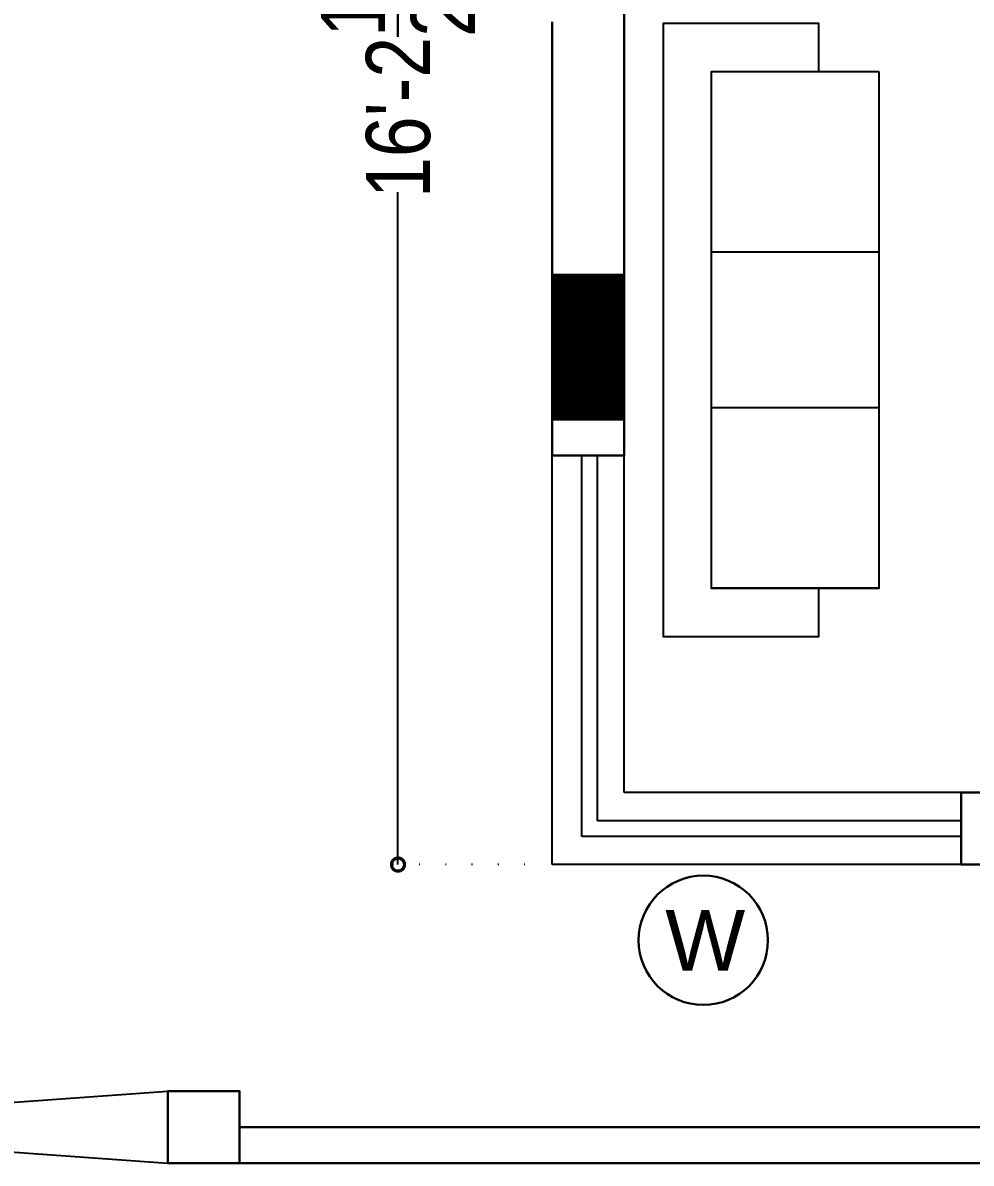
# Model space of a CAD drawing. Extents: x -454308 to 890911, y -14103 to 1343694.
# Drawn here: x 197563.4 to 197681.7, y 656379.7 to 656521.9 of the extents above; entities that cross this region are included whole.
import ezdxf

# ---------------------------------------------------------------- set-up
doc = ezdxf.new("R2010")
doc.units = 0
doc.header["$MEASUREMENT"] = 0
doc.header["$PDMODE"] = 32
doc.linetypes.add('DOT2', pattern=[3.175, 0, -3.175])
for name, color, linetype, lineweight in [('A-Wall', 7, 'Continuous', 30), ('sill', 32, 'Continuous', 25), ('Text', 55, 'Continuous', 25), ('WINDOW', 147, 'Continuous', 25)]:
    doc.layers.add(name, color=color, linetype=linetype, lineweight=lineweight)
doc.layers.add('ELE', color=7, linetype='Continuous')
doc.layers.add('FUR', color=250, linetype='Continuous')
doc.styles.add('AA_03.50', font='ARIALN.TTF', dxfattribs={"height": 8})
doc.styles.add('jag', font='arial.ttf')
doc.dimstyles.new('AA_03.50', dxfattribs={"dimtxt": 9, "dimasz": 3.25, "dimexe": 1.75, "dimexo": 3.375, "dimgap": 0.09, "dimtad": 0, "dimdec": 0, "dimzin": 3, "dimdsep": 46, "dimlunit": 4, "dimtxsty": 'AA_03.50', "dimblk": 'DOTSMALL', "dimcen": 0.09, "dimclre": 7, "dimadec": 0, "dimazin": 0, "dimtfac": 1, "dimtdec": 0, "dimtofl": 0, "dimtmove": 0, "dimatfit": 3, "dimfxl": 1, "dimtolj": 1, "dimtzin": 0, "dimlwd": -1, "dimarcsym": 0})

# ---------------------------------------------------------------- blocks, each defined once
blk = doc.blocks.new('3str')
at = {"layer": 'FUR'}
for points in [[(165747.79, 672804), (165747.79, 672810), (165728.35, 672810), (165728.35, 672733.6), (165747.79, 672733.6), (165747.79, 672739.6)], [(165755.31, 672804), (165734.35, 672804), (165734.35, 672739.6), (165755.31, 672739.6), (165755.31, 672804)], [(165755.31, 672781.52), (165734.35, 672781.52)], [(165755.31, 672762.08), (165734.35, 672762.08)], [(165755.31, 672739.6), (165734.35, 672739.6)]]:
    blk.add_lwpolyline(points, dxfattribs=at)
blk = doc.blocks.new('EGVSVS')
at = {"layer": 'A-Wall'}
h = blk.add_hatch(dxfattribs=at)
h.set_pattern_fill('ANSI31', color=256, style=0)
h.set_pattern_definition([(45, (0, 0), (-0.088388347648, 0.088388347648), [])])
h.paths.add_polyline_path([(188258.49, 672097.51), (188258.49, 672106.51), (188240.49, 672106.51), (188240.49, 672097.51)])
blk.add_lwpolyline([(188240.49, 672106.51), (188258.49, 672106.51), (188258.49, 672097.51), (188240.49, 672097.51)], close=True, dxfattribs=at)
blk = doc.blocks.new('_DotSmall')
at = {"color": 0, "linetype": 'ByBlock', "const_width": 0.5}
blk.add_lwpolyline([(-0.0625, 0, 1), (0.0625, 0, 1)], format="xyb", close=True, dxfattribs=at)
blk = doc.blocks.new('*D709')
at = {"color": 7, "linetype": 'DOT2', "lineweight": -2}
for p, q in [((197625.99, 656611.52), (197608.45, 656611.52)), ((197626.03, 656416.91), (197608.45, 656416.91))]:
    blk.add_line(p, q, dxfattribs=at)
at = {"color": 0}
for p, q in [((197610.2, 656611.52), (197610.2, 656527.68)), ((197610.2, 656416.91), (197610.2, 656500.75))]:
    blk.add_line(p, q, dxfattribs=at)
at = {"layer": 'DEFPOINTS', "color": 0, "lineweight": 30}
for p in [(197610.2, 656611.52), (197629.36, 656611.52), (197629.4, 656416.91)]:
    blk.add_point(p, dxfattribs=at)
at = {"color": 0, "xscale": 3.25, "yscale": 3.25, "zscale": 3.25}
for p, rotation in [((197610.2, 656611.52), 90), ((197610.2, 656416.91), 270)]:
    blk.add_blockref('_DotSmall', p, dxfattribs=dict(at, rotation=rotation))
at = {"color": 0, "lineweight": 30, "insert": (197610.2, 656514.22), "char_height": 8, "attachment_point": 5, "rotation": 90, "style": 'AA_03.50'}
blk.add_mtext('\\A1;16\'-2{\\H1.000000x;\\S1/2;}"', dxfattribs=at)

msp = doc.modelspace()

# ---------------------------------------------------------------- linework, layer by layer
at = {"layer": 'A-Wall'}
for p, q in [((197638.403, 656472.411), (197629.403, 656472.411)), ((197680.403, 656425.911), (197683.321, 656425.911)), ((197680.403, 656425.911), (197680.403, 656416.911)), ((197680.403, 656416.911), (197683.321, 656416.911))]:
    msp.add_line(p, q, dxfattribs=at)
for points in [[(197638.403, 656467.911), (197638.403, 656569.562), (197629.403, 656569.562)], [(197629.403, 656467.911), (197629.403, 656521.952)], [(197638.403, 656467.911), (197629.403, 656467.911)], [(197590.444, 656379.678), (197590.444, 656388.678), (197581.486, 656388.678), (197581.486, 656379.678), (197590.444, 656379.678)], [(197590.444, 656384.157), (198160.684, 656384.157)], [(197581.486, 656379.678), (198165.164, 656379.678)]]:
    msp.add_lwpolyline(points, dxfattribs=at)
at = {"layer": 'ELE', "linetype": 'ByBlock', "lineweight": 30}
msp.add_circle((197648.263, 656407.465), 8.062, dxfattribs=at)
at = {"layer": 'sill'}
for points in [[(197629.403, 656416.911), (197629.403, 656467.911)], [(197638.403, 656425.911), (197638.403, 656467.911)], [(197680.403, 656425.911), (197638.403, 656425.911)], [(197680.403, 656416.911), (197629.403, 656416.911)]]:
    msp.add_lwpolyline(points, dxfattribs=at)
at = {"layer": 'Text'}
msp.add_line((197456.65, 656388.678), (197581.486, 656379.678), dxfattribs=at)
msp.add_lwpolyline([(197456.65, 656379.678), (197581.486, 656388.678)], dxfattribs=at)
at = {"layer": 'WINDOW'}
for points in [[(197633.102, 656420.404), (197633.102, 656467.911)], [(197635.075, 656422.377), (197635.075, 656467.911)], [(197680.403, 656422.377), (197635.075, 656422.377)], [(197680.403, 656420.404), (197633.102, 656420.404)]]:
    msp.add_lwpolyline(points, dxfattribs=at)

# ---------------------------------------------------------------- block references
at = {"layer": 'A-Wall', "rotation": 270}
msp.add_blockref('EGVSVS', (-474468.102, 844730.904), dxfattribs=at)
at = {"layer": 'WINDOW'}
msp.add_blockref('3str', (31914.891, -16288.249), dxfattribs=at)

# ---------------------------------------------------------------- texts
at = {"layer": 'Text', "insert": (197643.511, 656411.254), "char_height": 7.57161, "width": 212.54385, "attachment_point": 1, "style": 'jag'}
msp.add_mtext('W{\\H0.8193x; }^I', dxfattribs=at)

# ---------------------------------------------------------------- dimensions: what is measured, and where the dimension line sits
at = {"lineweight": 30}
dim = msp.add_linear_dim(base=(197610.197, 656611.52), p1=(197629.403, 656416.911), p2=(197629.362, 656611.52), angle=90, dimstyle='AA_03.50', override={"dimtxt": 8, "dimdec": 1, "dimtdec": 1, "dimfxl": 0.1}, dxfattribs=at)
dim.commit()
dim.dimension.update_dxf_attribs({"geometry": '*D709', "text_midpoint": (197610.197, 656514.216)})

doc.saveas('drawing.dxf')
